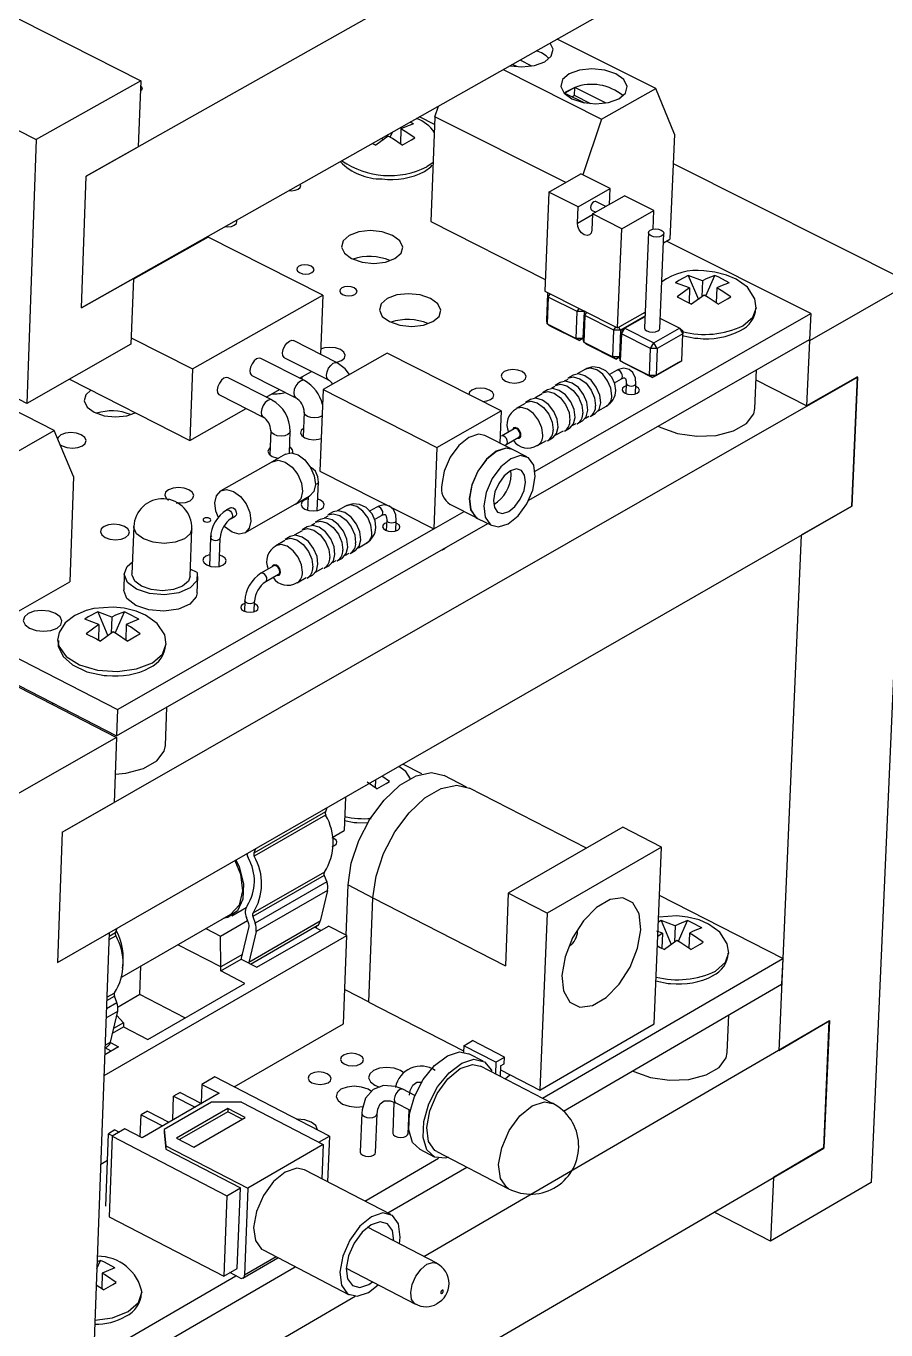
# Model space of a CAD drawing. Extents: x 0 to 154, y 0 to 214.
# Drawn here: x 137.03 to 144.31, y 123.71 to 134.75 of the extents above; entities that cross this region are included whole.
import ezdxf

# ---------------------------------------------------------------- set-up
doc = ezdxf.new("R2010")
doc.units = 0
doc.layers.get('0').update_dxf_attribs({"linetype": 'CONTINUOUS'})

msp = doc.modelspace()

# ---------------------------------------------------------------- linework, layer by layer
at = {"color": 7, "linetype": 'CONTINUOUS'}
for p, q in [((144.312, 137.296), (137.54, 133.481)), ((133.725, 136.448), (138.003, 134.289)), ((144.263, 136.187), (137.5, 132.364)), ((132.84, 135.957), (137.118, 133.791)), ((142.363, 134.223), (141.529, 134.641)), ((141.131, 134.416), (141.132, 134.416)), ((141.186, 134.408), (141.149, 134.427)), ((141.315, 134.413), (141.215, 134.464)), ((141.071, 134.383), (141.905, 133.964)), ((138.003, 134.289), (137.118, 133.791)), ((138.003, 134.289), (137.982, 133.73)), ((141.678, 134.232), (141.594, 134.184)), ((141.594, 134.184), (141.759, 134.101)), ((141.675, 134.163), (141.678, 134.232)), ((141.942, 134.099), (141.678, 134.232)), ((141.905, 133.964), (142.363, 134.223)), ((142.521, 133.836), (142.363, 134.223)), ((140.494, 133.984), (140.524, 134.073)), ((141.675, 134.163), (141.657, 134.152)), ((141.813, 134.093), (141.675, 134.163)), ((140.491, 133.918), (140.363, 133.983)), ((140.494, 133.984), (140.459, 133.095)), ((141.601, 133.426), (140.494, 133.984)), ((141.905, 133.964), (141.746, 133.491)), ((140.114, 133.81), (140.133, 133.852)), ((140.206, 133.88), (140.201, 133.753)), ((140.311, 133.923), (140.284, 133.938)), ((137.118, 133.791), (137.038, 131.556)), ((139.965, 133.758), (139.992, 133.743)), ((140.098, 133.819), (139.992, 133.743)), ((140.044, 133.802), (140.051, 133.785)), ((140.081, 133.823), (140.08, 133.806)), ((142.521, 133.836), (142.483, 132.947)), ((137.038, 131.556), (132.77, 133.731)), ((137.54, 133.481), (137.982, 133.73)), ((140.425, 133.561), (140.479, 133.598)), ((142.51, 133.588), (144.524, 132.576)), ((137.5, 132.364), (137.54, 133.481)), ((141.459, 133.346), (141.73, 133.5)), ((141.977, 133.375), (141.73, 133.5)), ((141.459, 133.346), (141.424, 132.506)), ((141.706, 133.221), (141.459, 133.346)), ((141.706, 133.221), (141.977, 133.375)), ((141.828, 133.16), (142.099, 133.314)), ((141.971, 133.241), (141.977, 133.375)), ((142.346, 133.19), (142.099, 133.314)), ((141.7, 133.083), (141.706, 133.221)), ((141.82, 133.193), (141.855, 133.175)), ((141.94, 133.224), (141.857, 133.266)), ((142.075, 133.035), (142.346, 133.19)), ((142.34, 133.032), (142.346, 133.19)), ((140.459, 133.095), (141.428, 132.606)), ((141.828, 133.16), (141.822, 133.022)), ((142.075, 133.035), (141.828, 133.16)), ((142.04, 132.195), (142.075, 133.035)), ((142.301, 133.002), (142.267, 132.196)), ((142.398, 132.19), (142.431, 132.996)), ((138.573, 132.965), (137.941, 132.608)), ((139.544, 132.473), (138.573, 132.965)), ((142.428, 132.916), (142.483, 132.947)), ((143.675, 132.316), (142.454, 132.93)), ((138.177, 132.747), (138.184, 132.746)), ((138.272, 132.795), (138.27, 132.799)), ((138.141, 132.721), (138.137, 132.724)), ((142.758, 132.595), (142.638, 132.639)), ((142.638, 132.639), (142.724, 132.437)), ((142.787, 132.466), (142.863, 132.639)), ((137.5, 132.364), (137.941, 132.613)), ((137.941, 132.613), (137.92, 132.056)), ((142.65, 132.534), (142.53, 132.577)), ((142.65, 132.534), (142.544, 132.457)), ((142.65, 132.534), (142.645, 132.407)), ((142.758, 132.595), (142.752, 132.458)), ((142.88, 132.534), (142.875, 132.406)), ((144.524, 132.576), (143.665, 132.085)), ((144.524, 132.576), (144.188, 124.958)), ((138.44, 131.847), (139.544, 132.473)), ((139.544, 132.473), (139.525, 131.971)), ((141.424, 132.506), (142.04, 132.195)), ((141.441, 132.26), (141.45, 132.487)), ((141.453, 132.456), (141.444, 132.229)), ((141.456, 132.49), (141.45, 132.487)), ((141.453, 132.456), (141.45, 132.487)), ((141.453, 132.456), (141.469, 132.484)), ((141.698, 132.333), (141.453, 132.456)), ((142.772, 132.472), (142.666, 132.396)), ((141.341, 130.982), (143.675, 132.316)), ((141.689, 132.106), (141.698, 132.333)), ((141.698, 132.333), (141.714, 132.36)), ((141.756, 132.333), (141.698, 132.333)), ((141.756, 132.333), (141.747, 132.106)), ((141.75, 132.104), (141.76, 132.331)), ((141.756, 132.333), (141.751, 132.341)), ((141.762, 132.336), (141.756, 132.333)), ((141.765, 132.334), (141.76, 132.331)), ((141.763, 132.3), (141.76, 132.331)), ((141.763, 132.3), (141.779, 132.327)), ((142.04, 132.195), (142.273, 132.328)), ((142.268, 132.325), (142.272, 132.318)), ((143.675, 132.316), (143.665, 132.096)), ((141.444, 132.229), (141.441, 132.26)), ((141.444, 132.229), (141.689, 132.106)), ((141.47, 132.21), (141.444, 132.229)), ((141.715, 132.087), (141.47, 132.21)), ((141.763, 132.3), (141.754, 132.073)), ((142.008, 132.176), (141.763, 132.3)), ((142.008, 132.176), (142.024, 132.204)), ((142.066, 132.176), (142.051, 132.201)), ((142.271, 132.294), (142.066, 132.176)), ((142.101, 132.193), (142.069, 132.174)), ((142.073, 132.144), (142.101, 132.193)), ((142.271, 132.29), (142.101, 132.193)), ((142.101, 132.193), (142.347, 132.07)), ((142.347, 132.07), (142.564, 132.193)), ((142.564, 132.193), (142.401, 132.275)), ((142.564, 132.193), (142.593, 132.144)), ((142.564, 132.193), (142.589, 132.174)), ((137.922, 132.11), (138.44, 131.847)), ((139.666, 131.899), (139.295, 132.087)), ((141.288, 130.737), (143.665, 132.096)), ((141.747, 132.106), (141.689, 132.106)), ((141.715, 132.087), (141.689, 132.106)), ((141.75, 132.107), (141.715, 132.087)), ((141.715, 132.087), (141.747, 132.106)), ((141.747, 132.106), (141.75, 132.108)), ((141.754, 132.073), (141.75, 132.104)), ((141.999, 131.949), (142.008, 132.176)), ((142.066, 132.176), (142.008, 132.176)), ((142.066, 132.176), (142.056, 131.949)), ((142.06, 131.947), (142.069, 132.174)), ((142.073, 132.144), (142.063, 131.917)), ((142.073, 132.144), (142.069, 132.174)), ((142.318, 132.02), (142.073, 132.144)), ((142.593, 132.144), (142.376, 132.02)), ((142.583, 131.917), (142.593, 132.144)), ((142.589, 132.174), (142.593, 132.144)), ((143.665, 132.085), (143.641, 131.536)), ((143.655, 132.09), (143.665, 132.085)), ((137.92, 132.056), (137.038, 131.556)), ((140.09, 131.981), (139.546, 131.672)), ((141.055, 131.492), (140.09, 131.981)), ((141.754, 132.073), (141.999, 131.949)), ((141.779, 132.054), (141.754, 132.073)), ((142.024, 131.93), (141.779, 132.054)), ((142.309, 131.793), (142.318, 132.02)), ((142.318, 132.02), (142.347, 132.07)), ((142.376, 132.02), (142.318, 132.02)), ((142.376, 132.02), (142.347, 132.07)), ((142.376, 132.02), (142.366, 131.793)), ((137.27, 131.325), (136.055, 131.944)), ((139.389, 131.749), (139.018, 131.937)), ((139.221, 131.942), (139.592, 131.754)), ((142.056, 131.949), (141.999, 131.949)), ((142.024, 131.93), (141.999, 131.949)), ((142.06, 131.951), (142.024, 131.93)), ((142.024, 131.93), (142.056, 131.949)), ((142.056, 131.949), (142.06, 131.951)), ((142.063, 131.917), (142.06, 131.947)), ((142.063, 131.917), (142.309, 131.793)), ((142.089, 131.898), (142.063, 131.917)), ((142.334, 131.774), (142.089, 131.898)), ((142.551, 131.898), (142.334, 131.774)), ((142.366, 131.793), (142.583, 131.917)), ((142.583, 131.917), (142.551, 131.898)), ((137.338, 127.923), (144.071, 131.779)), ((137.398, 131.76), (138.417, 131.241)), ((138.44, 131.847), (138.417, 131.241)), ((139.113, 131.585), (138.742, 131.773)), ((138.944, 131.792), (139.316, 131.603)), ((139.348, 131.77), (139.449, 131.827)), ((141.618, 131.759), (141.589, 131.743)), ((141.663, 131.794), (141.62, 131.77)), ((141.767, 131.845), (141.698, 131.805)), ((142.031, 131.835), (141.971, 131.801)), ((142.013, 131.731), (142.072, 131.764)), ((142.366, 131.793), (142.309, 131.793)), ((142.334, 131.774), (142.309, 131.793)), ((142.334, 131.774), (142.366, 131.793)), ((143.203, 131.511), (143.217, 131.839)), ((143.641, 131.536), (143.213, 131.752)), ((144.071, 131.782), (143.641, 131.536)), ((144.023, 130.686), (144.071, 131.782)), ((144.071, 131.779), (144.023, 130.684)), ((144.071, 131.779), (144.069, 131.78)), ((139.065, 131.609), (139.178, 131.673)), ((139.546, 131.672), (139.519, 130.982)), ((139.546, 131.672), (140.511, 131.182)), ((141.446, 131.671), (141.403, 131.646)), ((141.51, 131.698), (141.481, 131.681)), ((141.555, 131.733), (141.511, 131.708)), ((142.113, 131.726), (142.11, 131.638)), ((142.113, 131.726), (142.113, 131.725)), ((142.191, 131.635), (142.195, 131.722)), ((138.668, 131.628), (139.039, 131.439)), ((141.258, 131.554), (141.182, 131.511)), ((141.303, 131.589), (141.26, 131.564)), ((141.402, 131.636), (141.338, 131.599)), ((141.877, 131.493), (141.946, 131.533)), ((138.417, 131.241), (138.895, 131.512)), ((139.387, 131.48), (139.379, 131.272)), ((140.511, 131.182), (141.055, 131.492)), ((141.055, 131.492), (141.044, 131.219)), ((141.768, 131.431), (141.797, 131.448)), ((141.807, 131.444), (141.85, 131.469)), ((136.804, 131.061), (137.27, 131.325)), ((137.433, 130.937), (137.27, 131.325)), ((139.105, 131.326), (139.097, 131.119)), ((139.261, 131.136), (139.268, 131.319)), ((141.165, 131.341), (141.056, 131.279)), ((141.517, 131.288), (141.581, 131.324)), ((141.59, 131.32), (141.633, 131.345)), ((141.66, 131.37), (141.689, 131.386)), ((141.698, 131.382), (141.742, 131.407)), ((141.149, 131.166), (140.917, 131.283)), ((141.084, 131.198), (141.097, 131.208)), ((141.097, 131.208), (141.205, 131.27)), ((141.361, 131.199), (141.437, 131.242)), ((141.447, 131.238), (141.49, 131.263)), ((139.227, 131.125), (139.11, 131.058)), ((140.511, 131.182), (140.484, 130.492)), ((141.273, 131.103), (141.15, 131.165)), ((139.126, 131.067), (138.681, 130.814)), ((139.519, 130.982), (140.484, 130.492)), ((141.139, 130.951), (141.137, 130.986)), ((133.547, 130.909), (137.797, 128.727)), ((137.433, 130.937), (137.401, 130.043)), ((139.497, 130.648), (139.507, 130.889)), ((139.313, 130.703), (139.43, 130.77)), ((139.42, 130.764), (139.415, 130.652)), ((137.298, 126.82), (144.023, 130.684)), ((138.762, 130.672), (138.729, 130.653)), ((138.885, 130.459), (139.329, 130.712)), ((139.736, 130.686), (139.666, 130.646)), ((140.002, 130.677), (139.94, 130.642)), ((140.621, 130.701), (140.854, 130.583)), ((144.023, 130.686), (143.594, 130.44)), ((134.151, 130.613), (137.798, 128.741)), ((137.798, 128.741), (140.941, 130.538)), ((138.769, 130.582), (138.803, 130.601)), ((139.477, 130.538), (139.448, 130.522)), ((139.522, 130.573), (139.479, 130.549)), ((139.586, 130.601), (139.557, 130.584)), ((139.631, 130.636), (139.588, 130.611)), ((139.983, 130.572), (140.042, 130.606)), ((140.085, 130.568), (140.081, 130.48)), ((140.085, 130.568), (140.085, 130.567)), ((140.163, 130.476), (140.166, 130.564)), ((140.484, 130.492), (140.742, 130.64)), ((140.855, 130.582), (140.977, 130.52)), ((137.806, 128.962), (140.483, 130.492)), ((137.943, 130.512), (137.928, 130.111)), ((138.42, 130.091), (138.435, 130.492)), ((139.269, 130.429), (139.225, 130.404)), ((139.368, 130.476), (139.303, 130.439)), ((139.413, 130.511), (139.369, 130.486)), ((143.594, 130.44), (143.405, 126.073)), ((138.594, 130.419), (138.584, 130.178)), ((138.666, 130.174), (138.675, 130.415)), ((139.224, 130.394), (139.147, 130.35)), ((139.845, 130.333), (139.916, 130.374)), ((139.627, 130.209), (139.657, 130.226)), ((139.666, 130.222), (139.71, 130.246)), ((139.736, 130.271), (139.766, 130.288)), ((139.775, 130.284), (139.819, 130.309)), ((137.863, 130.114), (137.858, 129.976)), ((138.48, 130.122), (138.422, 130.152)), ((139.129, 130.179), (139.02, 130.117)), ((139.061, 130.046), (139.17, 130.108)), ((139.413, 130.077), (139.456, 130.102)), ((139.483, 130.126), (139.548, 130.163)), ((139.557, 130.159), (139.601, 130.184)), ((136.573, 129.572), (137.401, 130.043)), ((138.48, 129.951), (138.485, 130.089)), ((139.327, 130.037), (139.403, 130.081)), ((138.885, 129.883), (138.881, 129.794)), ((138.963, 129.791), (138.967, 129.879)), ((137.758, 129.745), (137.638, 129.789)), ((137.638, 129.789), (137.724, 129.587)), ((137.787, 129.61), (137.864, 129.789)), ((137.648, 129.682), (137.528, 129.727)), ((137.648, 129.682), (137.541, 129.605)), ((137.648, 129.682), (137.644, 129.552)), ((137.758, 129.745), (137.753, 129.607)), ((137.88, 129.682), (137.875, 129.552)), ((136.594, 129.584), (137.806, 128.962)), ((137.77, 129.62), (137.663, 129.542)), ((137.255, 129.02), (137.255, 129.006)), ((137.806, 128.962), (137.798, 128.741)), ((138.211, 128.657), (138.223, 128.984)), ((137.797, 128.727), (136.918, 128.224)), ((137.797, 128.727), (137.777, 128.175)), ((140.384, 128.417), (140.221, 128.5)), ((140.001, 128.291), (139.92, 128.347)), ((139.989, 128.367), (139.987, 128.301)), ((140.109, 128.353), (140.043, 128.398)), ((140.76, 128.306), (140.572, 128.403)), ((139.735, 128.22), (139.724, 127.937)), ((141.777, 127.788), (140.785, 128.296)), ((137.338, 127.923), (137.777, 128.175)), ((139.579, 128.131), (139.566, 128.095)), ((139.566, 128.095), (138.96, 127.746)), ((139.568, 128.069), (138.962, 127.721)), ((139.832, 128.005), (139.925, 128.004)), ((137.338, 127.923), (137.298, 126.82)), ((139.624, 127.88), (139.724, 127.937)), ((142.084, 127.966), (141.6, 127.686)), ((142.413, 127.798), (142.084, 127.966)), ((138.974, 127.783), (138.96, 127.746)), ((142.413, 127.798), (141.443, 127.238)), ((142.35, 126.301), (142.413, 127.798)), ((141.6, 127.686), (141.115, 127.406)), ((139.556, 127.558), (138.951, 127.209)), ((139.558, 127.586), (138.953, 127.237)), ((139.556, 127.558), (139.577, 127.502)), ((139.577, 127.502), (138.972, 127.154)), ((139.742, 127.051), (139.758, 127.477)), ((139.584, 127.431), (138.979, 127.083)), ((139.584, 127.431), (139.522, 127.169)), ((139.934, 126.485), (139.969, 127.368)), ((139.969, 127.368), (141.09, 126.792)), ((141.115, 127.406), (141.09, 126.792)), ((141.443, 127.238), (141.115, 127.406)), ((143.439, 126.853), (142.395, 127.387)), ((137.845, 126.7), (138.765, 127.229)), ((138.773, 127.215), (138.894, 127.285)), ((141.443, 127.238), (141.382, 125.739)), ((138.678, 127.043), (138.907, 127.175)), ((138.857, 126.858), (138.92, 127.126)), ((138.918, 127.147), (138.897, 127.202)), ((139.522, 127.169), (138.917, 126.821)), ((138.933, 126.807), (139.497, 127.132)), ((138.951, 127.209), (138.972, 127.154)), ((138.986, 126.78), (139.591, 127.129)), ((139.527, 127.092), (139.475, 127.119)), ((139.488, 127.127), (139.487, 127.113)), ((139.748, 127.048), (139.591, 127.129)), ((142.408, 127.175), (142.386, 127.163)), ((142.541, 127.216), (142.388, 127.205)), ((142.527, 127.131), (142.408, 127.175)), ((142.408, 127.175), (142.494, 126.972)), ((142.527, 127.131), (142.522, 126.992)), ((142.555, 127), (142.631, 127.175)), ((137.298, 126.82), (137.736, 127.072)), ((137.736, 127.072), (137.574, 122.688)), ((137.692, 125.862), (139.748, 127.048)), ((137.788, 127.073), (137.802, 127.11)), ((138.554, 127.108), (138.678, 127.043)), ((138.681, 126.783), (138.678, 127.043)), ((138.979, 127.083), (138.917, 126.821)), ((139.719, 126.3), (139.748, 127.048)), ((142.42, 127.069), (142.372, 127.086)), ((142.42, 127.069), (142.381, 127.04)), ((142.42, 127.069), (142.415, 126.941)), ((142.541, 127.007), (142.436, 126.929)), ((142.649, 127.069), (142.643, 126.94)), ((138.681, 126.783), (138.316, 126.971)), ((137.995, 126.548), (138.004, 126.792)), ((138.68, 126.749), (138.853, 126.849)), ((138.68, 126.749), (138.681, 126.783)), ((138.864, 126.889), (138.681, 126.783)), ((138.853, 126.849), (138.986, 126.78)), ((138.917, 126.821), (138.916, 126.816)), ((141.403, 125.671), (143.439, 126.853)), ((143.439, 126.853), (143.429, 126.636)), ((138.885, 126.643), (138.68, 126.749)), ((138.062, 126.168), (138.885, 126.643)), ((139.73, 126.591), (139.934, 126.486)), ((141.581, 125.562), (143.429, 126.636)), ((137.801, 126.48), (137.78, 126.535)), ((137.995, 126.548), (137.81, 126.441)), ((138.377, 126.35), (137.995, 126.548)), ((139.934, 126.485), (140.735, 126.072)), ((137.747, 126.146), (137.808, 126.409)), ((137.799, 126.371), (137.857, 126.309)), ((142.969, 126.058), (142.983, 126.377)), ((137.764, 126.222), (137.856, 126.275)), ((137.857, 126.309), (137.773, 126.26)), ((137.857, 126.309), (137.856, 126.275)), ((137.856, 126.275), (138.062, 126.168)), ((138.794, 125.766), (139.719, 126.3)), ((140.399, 124.331), (143.833, 126.329)), ((141.382, 125.739), (142.35, 126.301)), ((143.832, 126.322), (143.405, 126.073)), ((143.833, 126.329), (143.785, 125.247)), ((143.785, 125.249), (143.832, 126.322)), ((137.746, 126.142), (137.815, 126.106)), ((140.737, 126.115), (140.811, 126.158)), ((141.083, 126.018), (140.811, 126.158)), ((137.815, 126.106), (137.698, 126.038)), ((137.7, 126.097), (137.722, 126.109)), ((137.752, 126.069), (137.7, 126.096)), ((140.737, 126.115), (140.734, 126.061)), ((141.009, 125.975), (140.737, 126.115)), ((140.902, 125.984), (140.781, 126.047)), ((141.009, 125.975), (141.083, 126.018)), ((141.081, 125.963), (141.083, 126.018)), ((141.489, 125.627), (140.88, 125.941)), ((140.972, 125.908), (140.971, 125.894)), ((141.009, 125.975), (141.005, 125.876)), ((141.05, 125.945), (141.047, 125.855)), ((141.049, 125.91), (141.382, 125.739)), ((141.05, 125.945), (141.081, 125.963)), ((138.521, 125.788), (138.515, 125.628)), ((138.629, 125.851), (138.521, 125.788)), ((138.521, 125.788), (138.666, 125.713)), ((139.601, 125.349), (138.629, 125.851)), ((141.087, 125.834), (141.128, 125.869)), ((138.666, 125.713), (138.014, 125.336)), ((138.274, 125.486), (138.281, 125.689)), ((138.335, 125.72), (138.281, 125.689)), ((138.281, 125.689), (138.462, 125.595)), ((138.335, 125.72), (138.517, 125.627)), ((140.323, 125.694), (140.222, 125.746)), ((138.602, 125.636), (138.202, 125.405)), ((138.741, 125.584), (138.306, 125.332)), ((138.855, 125.636), (138.602, 125.636)), ((138.741, 125.584), (138.74, 125.556)), ((138.886, 125.508), (138.741, 125.584)), ((138.855, 125.636), (139.547, 125.278)), ((140.146, 125.636), (140.136, 125.376)), ((140.163, 125.63), (140.283, 125.568)), ((140.266, 125.37), (140.274, 125.573)), ((137.998, 125.345), (138.005, 125.53)), ((138.06, 125.561), (138.005, 125.53)), ((138.005, 125.53), (138.186, 125.436)), ((138.06, 125.561), (138.241, 125.467)), ((138.74, 125.556), (138.33, 125.32)), ((138.452, 125.257), (138.886, 125.508)), ((138.861, 125.494), (138.74, 125.556)), ((139.874, 125.544), (139.861, 125.217)), ((139.991, 125.211), (140.004, 125.538)), ((140.004, 125.536), (140.004, 125.538)), ((137.706, 124.757), (137.729, 125.37)), ((137.783, 125.402), (137.729, 125.37)), ((137.729, 125.37), (137.765, 125.352)), ((137.76, 125.349), (137.735, 124.667)), ((137.869, 125.412), (137.76, 125.349)), ((137.76, 125.349), (138.731, 124.845)), ((137.783, 125.402), (137.819, 125.383)), ((138.014, 125.336), (137.869, 125.412)), ((138.202, 125.405), (138.201, 125.378)), ((138.201, 125.378), (138.215, 125.24)), ((138.202, 125.405), (138.216, 125.267)), ((139.511, 125.297), (139.601, 125.349)), ((139.601, 125.349), (139.585, 124.963)), ((137.098, 121.344), (143.785, 125.247)), ((138.216, 125.267), (138.215, 125.24)), ((138.215, 125.24), (138.847, 124.912)), ((138.216, 125.267), (138.908, 124.908)), ((138.306, 125.332), (138.452, 125.257)), ((139.547, 125.278), (138.908, 124.908)), ((139.547, 125.278), (139.536, 124.988)), ((140.365, 125.238), (140.486, 125.175)), ((143.785, 125.249), (143.359, 125)), ((137.664, 125.113), (137.721, 125.145)), ((139.901, 124.799), (140.525, 125.162)), ((140.509, 125.218), (141.117, 124.904)), ((140.119, 124.686), (139.389, 125.064)), ((140.095, 124.699), (140.763, 125.087)), ((138.731, 124.845), (138.847, 124.912)), ((138.82, 124.229), (138.847, 124.912)), ((138.908, 124.908), (138.88, 124.171)), ((143.359, 125), (143.335, 124.459)), ((144.188, 124.958), (143.335, 124.459)), ((138.731, 124.845), (138.705, 124.163)), ((143.335, 124.459), (142.858, 124.705)), ((137.735, 124.667), (138.705, 124.163)), ((140.509, 124.273), (139.922, 124.577)), ((139.038, 124.385), (139.768, 124.006)), ((137.595, 123.247), (139.31, 124.243)), ((137.631, 124.227), (137.662, 124.296)), ((137.662, 124.296), (137.633, 124.285)), ((138.868, 124.147), (139.164, 124.319)), ((137.603, 123.465), (138.809, 124.166)), ((137.677, 124.188), (137.672, 124.056)), ((138.705, 124.163), (138.82, 124.229)), ((138.842, 124.149), (138.757, 124.193)), ((139.743, 124.23), (140.33, 123.926)), ((137.686, 124.047), (137.626, 124.088)), ((139.931, 124.025), (140.014, 124.09)), ((139.934, 124.093), (139.965, 124.115)), ((137.138, 122.434), (139.817, 123.993))]:
    msp.add_line(p, q, dxfattribs=at)
at = {"color": 8, "linetype": 'CONTINUOUS'}
for p, q in [((141.7, 133.083), (141.828, 133.156)), ((139.758, 127.477), (139.969, 127.369)), ((137.734, 127.015), (137.791, 127.047)), ((137.735, 127.043), (137.788, 127.073)), ((137.716, 126.526), (137.782, 126.564)), ((137.713, 126.429), (137.801, 126.48)), ((137.715, 126.498), (137.78, 126.535)), ((137.71, 126.352), (137.808, 126.409)), ((137.701, 126.12), (137.747, 126.146)), ((139.149, 124.327), (138.88, 124.171))]:
    msp.add_line(p, q, dxfattribs=at)
at = {"color": 7, "linetype": 'CONTINUOUS'}
for points in [[(141.132, 134.416), (141.23, 134.406), (141.336, 134.418), (141.424, 134.45), (141.479, 134.498), (141.494, 134.555), (141.47, 134.608)], [(141.63, 134.346), (141.575, 134.298), (141.56, 134.241), (141.588, 134.184), (141.654, 134.135), (141.749, 134.103), (141.857, 134.092), (141.963, 134.103), (142.051, 134.135), (142.106, 134.184), (142.121, 134.241), (142.093, 134.298), (142.026, 134.346), (141.932, 134.378), (141.823, 134.39), (141.718, 134.378), (141.63, 134.346)], [(138.001, 134.248), (138.006, 134.243), (138.014, 134.226), (138.009, 134.209), (137.999, 134.199)], [(141.678, 134.232), (141.6, 134.192), (141.587, 134.181)], [(140.311, 133.923), (140.238, 133.896), (140.206, 133.88)], [(140.324, 133.804), (140.242, 133.86), (140.206, 133.88)], [(140.216, 133.743), (140.134, 133.799), (140.098, 133.819)], [(140.216, 133.743), (140.295, 133.788), (140.324, 133.804)], [(140.405, 133.521), (140.46, 133.559), (140.47, 133.573)], [(139.26, 133.359), (139.28, 133.357), (139.311, 133.361), (139.336, 133.37), (139.352, 133.384), (139.357, 133.4), (139.353, 133.411)], [(141.857, 133.266), (141.85, 133.267), (141.84, 133.264), (141.829, 133.255), (141.82, 133.243), (141.814, 133.228), (141.811, 133.214), (141.813, 133.202), (141.818, 133.194), (141.82, 133.193)], [(138.719, 133.053), (138.739, 133.051), (138.77, 133.055), (138.795, 133.064), (138.812, 133.078), (138.816, 133.095), (138.812, 133.106)], [(141.822, 133.022), (141.816, 132.998), (141.802, 132.982), (141.782, 132.977), (141.758, 132.984), (141.735, 133.001), (141.716, 133.026), (141.704, 133.055), (141.7, 133.083)], [(139.767, 132.978), (139.716, 132.933), (139.702, 132.88), (139.727, 132.827), (139.788, 132.782), (139.876, 132.752), (139.976, 132.741), (140.074, 132.752), (140.155, 132.782), (140.207, 132.827), (140.221, 132.88), (140.195, 132.933), (140.134, 132.978), (140.047, 133.008), (139.946, 133.019), (139.848, 133.008), (139.767, 132.978)], [(142.415, 132.974), (142.395, 132.967), (142.37, 132.964), (142.345, 132.967), (142.323, 132.974), (142.308, 132.986), (142.301, 132.999), (142.304, 133.012), (142.317, 133.024), (142.338, 133.031), (142.362, 133.034), (142.387, 133.031), (142.409, 133.024), (142.425, 133.012), (142.431, 132.999), (142.428, 132.986), (142.415, 132.974)], [(139.342, 132.718), (139.328, 132.705), (139.324, 132.69), (139.331, 132.675), (139.348, 132.663), (139.373, 132.654), (139.401, 132.651), (139.428, 132.654), (139.451, 132.663), (139.466, 132.675), (139.47, 132.69), (139.463, 132.705), (139.445, 132.718), (139.421, 132.726), (139.393, 132.729), (139.365, 132.726), (139.342, 132.718)], [(142.638, 132.639), (142.56, 132.597), (142.53, 132.577)], [(142.863, 132.639), (142.789, 132.611), (142.758, 132.595)], [(143.214, 132.363), (143.203, 132.442), (143.139, 132.539), (143.043, 132.608), (142.962, 132.643), (142.864, 132.668), (142.771, 132.678)], [(142.985, 132.577), (142.898, 132.624), (142.863, 132.639)], [(139.706, 132.534), (139.691, 132.521), (139.687, 132.506), (139.695, 132.491), (139.712, 132.479), (139.736, 132.47), (139.765, 132.467), (139.792, 132.47), (139.815, 132.479), (139.83, 132.491), (139.834, 132.506), (139.826, 132.521), (139.809, 132.534), (139.785, 132.542), (139.756, 132.545), (139.729, 132.542), (139.706, 132.534)], [(142.985, 132.577), (142.911, 132.549), (142.88, 132.534)], [(142.999, 132.457), (142.916, 132.513), (142.88, 132.534)], [(140.088, 132.445), (140.037, 132.399), (140.023, 132.346), (140.048, 132.293), (140.11, 132.248), (140.197, 132.218), (140.298, 132.207), (140.396, 132.218), (140.477, 132.248), (140.529, 132.293), (140.543, 132.346), (140.517, 132.399), (140.456, 132.445), (140.368, 132.475), (140.268, 132.485), (140.17, 132.475), (140.088, 132.445)], [(142.544, 132.457), (142.631, 132.414), (142.666, 132.396)], [(142.891, 132.396), (142.808, 132.452), (142.772, 132.472)], [(142.891, 132.396), (142.97, 132.441), (142.999, 132.457)], [(143.101, 132.212), (143.186, 132.286), (143.215, 132.368)], [(142.267, 132.196), (142.267, 132.193), (142.274, 132.18), (142.289, 132.169), (142.311, 132.161), (142.337, 132.159), (142.361, 132.161), (142.381, 132.169)], [(139.221, 131.942), (139.218, 131.944), (139.207, 131.96), (139.204, 131.984), (139.209, 132.013), (139.222, 132.042), (139.24, 132.067), (139.261, 132.084), (139.281, 132.09), (139.295, 132.087)], [(142.381, 132.169), (142.394, 132.18), (142.398, 132.19)], [(142.587, 132.131), (142.693, 132.108), (142.72, 132.108)], [(139.658, 131.903), (139.664, 131.905), (139.702, 131.919), (139.727, 131.94), (139.733, 131.965), (139.721, 131.99), (139.693, 132.011), (139.652, 132.025), (139.604, 132.03), (139.558, 132.025), (139.526, 132.014)], [(139.018, 131.937), (139.005, 131.94), (138.984, 131.933), (138.963, 131.916), (138.945, 131.891), (138.932, 131.862), (138.927, 131.834), (138.93, 131.81), (138.941, 131.794), (138.944, 131.792)], [(139.77, 131.799), (139.734, 131.849), (139.666, 131.899)], [(142.024, 131.664), (142.017, 131.721), (141.991, 131.779), (141.941, 131.832), (141.887, 131.858), (141.831, 131.864), (141.778, 131.85), (141.768, 131.843)], [(138.707, 131.77), (138.686, 131.752), (138.668, 131.727), (138.655, 131.698), (138.65, 131.67), (138.653, 131.646), (138.664, 131.63), (138.668, 131.628)], [(138.742, 131.773), (138.728, 131.776), (138.707, 131.77)], [(139.37, 131.759), (139.369, 131.772), (139.368, 131.781)], [(141.081, 131.825), (141.061, 131.807), (141.055, 131.785), (141.065, 131.763), (141.09, 131.745), (141.126, 131.733), (141.167, 131.728), (141.207, 131.733), (141.24, 131.745), (141.261, 131.763), (141.266, 131.785), (141.256, 131.807), (141.231, 131.825), (141.195, 131.837), (141.154, 131.842), (141.114, 131.837), (141.081, 131.825)], [(141.62, 131.77), (141.665, 131.78), (141.72, 131.765), (141.773, 131.726), (141.817, 131.668), (141.845, 131.602), (141.854, 131.536)], [(141.85, 131.469), (141.851, 131.469), (141.884, 131.505), (141.897, 131.56), (141.889, 131.626), (141.86, 131.693), (141.816, 131.751), (141.763, 131.79), (141.709, 131.805), (141.663, 131.794)], [(142.195, 131.722), (142.191, 131.768), (142.17, 131.816), (142.137, 131.844), (142.092, 131.854), (142.048, 131.844), (142.031, 131.835)], [(142.072, 131.764), (142.09, 131.772), (142.099, 131.772), (142.106, 131.766), (142.112, 131.748), (142.113, 131.726)], [(137.58, 131.667), (137.537, 131.628), (137.523, 131.576), (137.548, 131.524), (137.607, 131.481), (137.692, 131.451), (137.789, 131.441), (137.885, 131.451), (137.955, 131.476)], [(140.806, 131.668), (140.785, 131.65), (140.78, 131.631)], [(140.898, 131.572), (140.932, 131.576), (140.965, 131.588), (140.986, 131.606), (140.991, 131.628), (140.981, 131.65), (140.956, 131.668), (140.92, 131.681), (140.879, 131.685), (140.839, 131.681), (140.806, 131.668), (140.806, 131.668)], [(141.403, 131.646), (141.449, 131.657), (141.503, 131.642), (141.556, 131.602), (141.6, 131.545), (141.629, 131.478), (141.637, 131.412)], [(141.633, 131.345), (141.635, 131.346), (141.667, 131.382), (141.68, 131.437), (141.672, 131.503), (141.644, 131.57), (141.6, 131.627), (141.546, 131.666), (141.492, 131.681), (141.446, 131.671)], [(141.511, 131.708), (141.557, 131.718), (141.611, 131.703), (141.665, 131.664), (141.709, 131.607), (141.737, 131.54), (141.745, 131.474)], [(141.742, 131.407), (141.743, 131.407), (141.775, 131.443), (141.789, 131.499), (141.78, 131.565), (141.752, 131.631), (141.708, 131.689), (141.655, 131.728), (141.6, 131.743), (141.555, 131.733)], [(142.112, 131.703), (142.097, 131.697), (142.082, 131.684), (142.078, 131.669), (142.086, 131.654), (142.103, 131.641), (142.128, 131.633), (142.156, 131.63), (142.184, 131.633), (142.207, 131.641), (142.221, 131.654), (142.225, 131.669), (142.218, 131.684), (142.2, 131.697), (142.194, 131.7)], [(141.26, 131.564), (141.305, 131.575), (141.36, 131.56), (141.413, 131.52), (141.457, 131.463), (141.485, 131.396), (141.494, 131.33)], [(141.49, 131.263), (141.491, 131.264), (141.524, 131.3), (141.537, 131.355), (141.529, 131.421), (141.5, 131.488), (141.456, 131.545), (141.403, 131.584), (141.349, 131.6), (141.303, 131.589)], [(142.384, 131.363), (142.405, 131.352), (142.547, 131.3), (142.711, 131.277), (142.876, 131.285), (143.022, 131.323), (143.132, 131.386), (143.193, 131.467), (143.203, 131.511)], [(139.383, 131.345), (139.362, 131.326), (139.356, 131.304), (139.367, 131.283), (139.392, 131.264), (139.427, 131.252), (139.468, 131.248), (139.508, 131.252), (139.53, 131.259)], [(141.205, 131.27), (141.206, 131.27), (141.213, 131.278), (141.216, 131.29), (141.214, 131.304), (141.208, 131.319), (141.198, 131.331), (141.186, 131.34), (141.175, 131.343), (141.165, 131.341)], [(137.326, 131.289), (137.302, 131.268), (137.297, 131.259)], [(137.32, 131.206), (137.336, 131.196), (137.377, 131.182), (137.424, 131.177), (137.47, 131.182), (137.508, 131.196), (137.533, 131.217), (137.54, 131.242), (137.528, 131.268), (137.499, 131.289), (137.458, 131.303), (137.411, 131.308), (137.365, 131.303), (137.326, 131.289), (137.326, 131.289)], [(140.917, 131.283), (140.863, 131.294), (140.78, 131.268), (140.696, 131.199), (140.623, 131.099), (140.572, 130.983), (140.552, 130.868)], [(139.099, 131.183), (139.086, 131.169), (139.08, 131.147), (139.09, 131.125), (139.115, 131.107), (139.151, 131.095), (139.168, 131.092)], [(139.227, 131.125), (139.276, 131.136), (139.335, 131.12), (139.393, 131.077), (139.441, 131.014), (139.472, 130.942), (139.481, 130.87), (139.467, 130.81), (139.431, 130.771), (139.43, 130.77)], [(141.149, 131.166), (141.095, 131.177), (141.013, 131.15), (140.929, 131.082), (140.856, 130.981), (140.805, 130.865), (140.784, 130.75), (140.796, 130.654), (140.84, 130.591), (140.854, 130.583)], [(141.15, 131.165), (141.096, 131.176), (141.014, 131.149), (140.93, 131.081), (140.857, 130.981), (140.806, 130.864), (140.785, 130.749), (140.798, 130.653), (140.841, 130.59), (140.855, 130.582)], [(141.342, 130.936), (141.33, 131.032), (141.287, 131.094), (141.219, 131.114), (141.136, 131.087), (141.052, 131.019), (140.979, 130.919), (140.928, 130.802), (140.908, 130.687), (140.92, 130.591), (140.963, 130.528), (141.032, 130.509), (141.114, 130.535), (141.198, 130.604), (141.271, 130.704), (141.322, 130.82), (141.342, 130.936)], [(139.507, 130.889), (139.503, 130.935), (139.482, 130.983), (139.448, 131.011), (139.441, 131.013)], [(141.261, 130.889), (141.253, 130.949), (141.226, 130.988), (141.184, 131), (141.132, 130.984), (141.08, 130.941), (141.034, 130.878), (141.002, 130.806), (140.989, 130.734), (140.997, 130.674), (141.024, 130.634), (141.067, 130.622), (141.118, 130.639), (141.171, 130.682), (141.216, 130.744), (141.248, 130.817), (141.261, 130.889)], [(138.238, 130.824), (138.213, 130.803), (138.207, 130.778), (138.218, 130.753), (138.238, 130.736)], [(138.303, 130.714), (138.336, 130.712), (138.382, 130.717), (138.42, 130.731), (138.445, 130.753), (138.451, 130.778), (138.439, 130.803), (138.411, 130.824), (138.37, 130.839), (138.322, 130.844), (138.276, 130.839), (138.238, 130.824), (138.238, 130.824)], [(138.63, 130.714), (138.644, 130.774), (138.68, 130.814), (138.73, 130.826), (138.789, 130.809), (138.847, 130.766), (138.895, 130.704), (138.926, 130.631), (138.935, 130.559), (138.921, 130.499), (138.886, 130.46), (138.835, 130.448), (138.776, 130.464), (138.718, 130.507), (138.709, 130.516)], [(138.66, 130.588), (138.639, 130.642), (138.63, 130.714)], [(138.762, 130.672), (138.772, 130.674), (138.784, 130.671), (138.796, 130.663), (138.805, 130.65), (138.811, 130.635), (138.813, 130.621), (138.81, 130.609), (138.803, 130.601), (138.803, 130.601)], [(139.385, 130.735), (139.366, 130.718), (139.36, 130.698), (139.37, 130.678), (139.393, 130.66), (139.426, 130.649), (139.464, 130.645), (139.501, 130.649), (139.531, 130.66), (139.551, 130.678), (139.556, 130.698), (139.547, 130.718), (139.524, 130.735), (139.501, 130.744)], [(139.419, 130.747), (139.416, 130.746), (139.385, 130.735)], [(139.819, 130.309), (139.82, 130.309), (139.852, 130.345), (139.866, 130.401), (139.857, 130.467), (139.829, 130.534), (139.784, 130.591), (139.731, 130.631), (139.677, 130.646), (139.631, 130.636)], [(139.994, 130.506), (139.987, 130.562), (139.961, 130.62), (139.91, 130.674), (139.856, 130.7), (139.8, 130.706), (139.747, 130.692), (139.737, 130.685)], [(140.166, 130.564), (140.163, 130.611), (140.142, 130.658), (140.108, 130.686), (140.063, 130.696), (140.019, 130.686), (140.002, 130.677)], [(138.538, 130.581), (138.532, 130.575), (138.53, 130.569), (138.533, 130.562), (138.541, 130.556), (138.552, 130.552), (138.565, 130.551), (138.577, 130.552), (138.587, 130.556), (138.594, 130.562), (138.595, 130.569), (138.592, 130.575), (138.585, 130.581), (138.574, 130.585), (138.561, 130.586), (138.549, 130.585), (138.538, 130.581)], [(139.479, 130.549), (139.524, 130.559), (139.578, 130.544), (139.632, 130.504), (139.676, 130.447), (139.705, 130.38), (139.713, 130.313)], [(139.71, 130.246), (139.711, 130.247), (139.743, 130.283), (139.756, 130.338), (139.748, 130.405), (139.72, 130.472), (139.675, 130.529), (139.622, 130.569), (139.568, 130.584), (139.522, 130.573)], [(139.588, 130.611), (139.633, 130.621), (139.688, 130.606), (139.741, 130.567), (139.785, 130.509), (139.814, 130.442), (139.822, 130.376)], [(140.042, 130.606), (140.061, 130.614), (140.071, 130.614), (140.077, 130.608), (140.083, 130.59), (140.085, 130.568)], [(140.084, 130.545), (140.068, 130.539), (140.054, 130.526), (140.05, 130.511), (140.057, 130.496), (140.074, 130.483), (140.099, 130.474), (140.128, 130.471), (140.155, 130.474), (140.178, 130.483), (140.193, 130.496), (140.197, 130.511), (140.19, 130.526), (140.172, 130.539), (140.166, 130.542)], [(137.692, 130.514), (137.667, 130.492), (137.661, 130.467), (137.672, 130.442), (137.701, 130.421), (137.742, 130.406), (137.79, 130.401), (137.836, 130.406), (137.874, 130.421), (137.899, 130.442), (137.906, 130.467), (137.894, 130.492), (137.865, 130.514), (137.824, 130.528), (137.776, 130.533), (137.73, 130.528), (137.692, 130.514)], [(138.604, 130.433), (138.596, 130.426), (138.594, 130.419)], [(139.456, 130.102), (139.458, 130.102), (139.49, 130.138), (139.503, 130.194), (139.495, 130.26), (139.466, 130.327), (139.422, 130.385), (139.369, 130.424), (139.314, 130.439), (139.269, 130.429)], [(139.369, 130.486), (139.415, 130.497), (139.469, 130.482), (139.523, 130.442), (139.567, 130.384), (139.595, 130.317), (139.604, 130.251)], [(139.601, 130.184), (139.602, 130.185), (139.634, 130.221), (139.647, 130.276), (139.639, 130.342), (139.611, 130.409), (139.566, 130.467), (139.513, 130.506), (139.459, 130.522), (139.413, 130.511)], [(139.225, 130.404), (139.271, 130.414), (139.325, 130.399), (139.378, 130.36), (139.423, 130.302), (139.451, 130.235), (139.459, 130.169)], [(138.48, 130.122), (138.477, 130.054), (138.422, 129.993), (138.326, 129.951), (138.204, 129.934), (138.077, 129.945), (137.966, 129.983), (137.891, 130.04), (137.863, 130.108), (137.887, 130.175), (137.932, 130.214)], [(138.554, 130.261), (138.534, 130.244), (138.529, 130.224), (138.539, 130.204), (138.562, 130.187), (138.595, 130.175), (138.633, 130.171), (138.67, 130.175), (138.7, 130.187), (138.72, 130.204), (138.725, 130.224), (138.716, 130.244), (138.693, 130.261), (138.67, 130.27)], [(138.588, 130.274), (138.585, 130.273), (138.554, 130.261)], [(138.42, 130.091), (138.406, 130.051), (138.357, 130.008), (138.28, 129.979), (138.187, 129.969), (138.092, 129.979), (138.01, 130.008), (137.952, 130.051), (137.929, 130.101), (137.928, 130.111)], [(139.17, 130.108), (139.17, 130.108), (139.177, 130.116), (139.18, 130.128), (139.178, 130.143), (139.172, 130.157), (139.162, 130.17), (139.151, 130.178), (139.139, 130.182), (139.129, 130.179)], [(138.48, 129.951), (138.472, 129.916), (138.417, 129.855), (138.321, 129.813), (138.199, 129.796), (138.072, 129.807), (137.961, 129.845), (137.885, 129.902), (137.858, 129.97), (137.858, 129.976)], [(137.05, 129.776), (137.017, 129.747), (137.008, 129.713), (137.024, 129.68), (137.062, 129.651), (137.117, 129.632), (137.18, 129.625), (137.242, 129.632), (137.294, 129.651), (137.326, 129.68), (137.335, 129.713), (137.32, 129.747), (137.281, 129.776), (137.226, 129.795), (137.163, 129.802), (137.101, 129.795), (137.05, 129.776)], [(137.77, 129.83), (137.606, 129.818), (137.541, 129.801), (137.444, 129.759), (137.364, 129.697), (137.312, 129.615), (137.299, 129.55)], [(137.638, 129.789), (137.558, 129.747), (137.528, 129.727)], [(137.864, 129.789), (137.79, 129.761), (137.758, 129.745)], [(138.218, 129.513), (138.206, 129.594), (138.141, 129.692), (138.044, 129.761), (137.963, 129.795), (137.863, 129.82), (137.77, 129.83)], [(137.987, 129.727), (137.9, 129.774), (137.864, 129.789)], [(138.884, 129.86), (138.869, 129.854), (138.854, 129.841), (138.85, 129.826), (138.857, 129.811), (138.874, 129.798), (138.899, 129.789), (138.928, 129.786), (138.956, 129.789), (138.979, 129.798), (138.993, 129.811), (138.997, 129.826), (138.99, 129.841), (138.973, 129.854), (138.966, 129.857)], [(137.987, 129.727), (137.912, 129.698), (137.88, 129.682)], [(137.999, 129.605), (137.916, 129.662), (137.88, 129.682)], [(137.299, 129.553), (137.308, 129.498), (137.37, 129.412), (137.484, 129.342), (137.636, 129.297), (137.805, 129.285), (137.967, 129.306), (138.101, 129.357)], [(137.305, 129.548), (137.304, 129.5), (137.346, 129.413), (137.426, 129.34), (137.546, 129.283), (137.693, 129.252), (137.716, 129.251)], [(137.541, 129.605), (137.628, 129.561), (137.663, 129.542)], [(137.889, 129.542), (137.806, 129.599), (137.77, 129.62)], [(137.889, 129.542), (137.969, 129.589), (137.999, 129.605)], [(138.101, 129.357), (138.188, 129.432), (138.218, 129.518)], [(137.786, 128.416), (137.877, 128.424), (138.026, 128.463), (138.138, 128.527), (138.2, 128.609), (138.211, 128.657)], [(140.287, 128.377), (140.248, 128.438), (140.188, 128.481)], [(139.758, 127.477), (139.785, 127.66), (139.848, 127.852), (139.943, 128.035), (140.063, 128.196), (140.197, 128.321), (140.335, 128.401), (140.465, 128.428), (140.572, 128.403)], [(140.001, 128.291), (140.08, 128.337), (140.109, 128.353)], [(139.969, 127.368), (139.996, 127.552), (140.059, 127.744), (140.155, 127.928), (140.275, 128.089), (140.409, 128.214), (140.547, 128.294), (140.678, 128.321), (140.785, 128.296)], [(139.727, 128.023), (139.81, 128.006), (139.832, 128.005)], [(139.622, 127.801), (139.644, 127.81), (139.66, 127.824), (139.664, 127.841), (139.656, 127.857), (139.637, 127.871), (139.624, 127.877)], [(138.809, 127.689), (138.836, 127.63), (138.873, 127.487), (138.868, 127.357), (138.822, 127.257), (138.74, 127.201), (138.701, 127.193)], [(138.8, 127.683), (138.846, 127.568), (138.864, 127.426), (138.836, 127.307), (138.766, 127.23), (138.765, 127.229)], [(142.236, 127.098), (142.222, 127.231), (142.17, 127.324), (142.085, 127.367), (141.978, 127.354), (141.862, 127.287), (141.751, 127.174), (141.658, 127.028), (141.595, 126.868), (141.569, 126.711), (141.583, 126.579), (141.636, 126.485), (141.721, 126.442), (141.828, 126.455), (141.943, 126.523), (142.054, 126.636), (142.147, 126.781), (142.21, 126.942), (142.236, 127.098)], [(142.631, 127.175), (142.559, 127.146), (142.527, 127.131)], [(142.981, 126.899), (142.969, 126.979), (142.906, 127.077), (142.81, 127.146), (142.731, 127.18), (142.633, 127.205), (142.541, 127.216)], [(142.753, 127.113), (142.666, 127.16), (142.631, 127.175)], [(142.753, 127.113), (142.68, 127.084), (142.649, 127.069)], [(142.659, 126.929), (142.577, 126.986), (142.541, 127.007)], [(142.766, 126.992), (142.684, 127.048), (142.649, 127.069)], [(142.377, 126.96), (142.401, 126.948), (142.436, 126.929)], [(142.659, 126.929), (142.738, 126.976), (142.766, 126.992)], [(142.868, 126.747), (142.953, 126.822), (142.981, 126.905)], [(142.365, 126.665), (142.469, 126.643), (142.489, 126.642)], [(139.864, 125.961), (139.883, 125.978), (139.888, 125.998), (139.879, 126.019), (139.856, 126.036), (139.823, 126.047), (139.786, 126.051), (139.749, 126.047), (139.719, 126.036), (139.699, 126.019), (139.694, 125.998), (139.703, 125.978), (139.726, 125.961), (139.759, 125.949), (139.797, 125.945), (139.833, 125.949), (139.864, 125.961)], [(140.365, 125.238), (140.304, 125.296), (140.272, 125.402), (140.277, 125.537), (140.32, 125.686), (140.394, 125.829), (140.491, 125.949), (140.599, 126.03), (140.702, 126.062), (140.781, 126.047)], [(142.166, 125.902), (142.177, 125.897), (142.318, 125.845), (142.48, 125.822), (142.644, 125.829), (142.79, 125.868), (142.9, 125.931), (142.96, 126.013), (142.969, 126.058)], [(140.231, 125.885), (140.202, 125.905), (140.147, 125.924), (140.084, 125.931), (140.023, 125.924), (139.973, 125.905), (139.941, 125.876), (139.932, 125.842), (139.948, 125.808), (139.986, 125.78), (140.025, 125.764)], [(140.608, 125.167), (140.584, 125.162), (140.492, 125.172), (140.426, 125.234), (140.394, 125.339), (140.399, 125.474), (140.442, 125.623), (140.516, 125.766), (140.613, 125.886), (140.72, 125.967), (140.824, 126), (140.912, 125.979), (140.972, 125.908), (140.972, 125.908)], [(140.509, 125.218), (140.494, 125.227), (140.439, 125.304), (140.424, 125.423), (140.45, 125.565), (140.513, 125.71), (140.604, 125.835), (140.708, 125.921), (140.811, 125.955), (140.88, 125.941)], [(139.589, 125.802), (139.609, 125.819), (139.614, 125.84), (139.604, 125.86), (139.582, 125.877), (139.549, 125.889), (139.511, 125.893), (139.475, 125.889), (139.444, 125.877), (139.425, 125.86), (139.42, 125.84), (139.429, 125.819), (139.452, 125.802), (139.485, 125.791), (139.522, 125.787), (139.559, 125.791), (139.589, 125.802)], [(140.279, 125.697), (140.284, 125.737), (140.305, 125.782), (140.339, 125.806), (140.385, 125.807)], [(139.956, 125.726), (139.927, 125.746), (139.873, 125.765), (139.81, 125.772), (139.749, 125.765), (139.698, 125.746), (139.666, 125.717), (139.657, 125.683), (139.673, 125.65), (139.711, 125.621), (139.766, 125.602), (139.829, 125.595), (139.886, 125.601)], [(140.222, 125.746), (140.16, 125.77), (140.057, 125.778), (139.971, 125.744), (139.907, 125.672), (139.876, 125.573), (139.874, 125.544)], [(140.004, 125.538), (140.009, 125.578), (140.03, 125.623), (140.064, 125.647), (140.115, 125.648), (140.163, 125.63)], [(139.5, 125.401), (139.499, 125.404), (139.484, 125.438), (139.445, 125.467), (139.391, 125.486), (139.328, 125.493), (139.323, 125.493)], [(140.136, 125.376), (140.136, 125.373), (140.142, 125.36), (140.157, 125.348), (140.179, 125.34), (140.204, 125.338), (140.229, 125.34), (140.249, 125.348)], [(140.249, 125.348), (140.262, 125.36), (140.266, 125.37)], [(139.861, 125.217), (139.861, 125.214), (139.867, 125.2), (139.883, 125.189), (139.905, 125.181), (139.93, 125.178), (139.954, 125.181), (139.974, 125.189)], [(139.974, 125.189), (139.987, 125.2), (139.991, 125.211)], [(139.226, 125.045), (139.128, 124.964), (139.042, 124.847), (138.983, 124.71), (138.958, 124.576), (138.973, 124.465), (139.025, 124.393), (139.038, 124.385)], [(139.389, 125.064), (139.323, 125.078), (139.226, 125.045)], [(140.193, 124.437), (140.199, 124.494), (140.185, 124.606), (140.133, 124.678), (140.053, 124.699), (139.957, 124.667), (139.858, 124.586), (139.772, 124.468), (139.713, 124.332), (139.689, 124.198), (139.703, 124.086), (139.754, 124.014), (139.835, 123.993), (139.931, 124.025)], [(140.145, 124.462), (140.145, 124.463), (140.133, 124.551), (140.093, 124.607), (140.03, 124.624), (139.954, 124.599), (139.876, 124.535), (139.809, 124.442), (139.762, 124.335), (139.743, 124.229), (139.754, 124.141), (139.795, 124.085), (139.858, 124.068), (139.934, 124.093), (139.934, 124.093)], [(137.783, 124.233), (137.696, 124.281), (137.662, 124.296)], [(137.783, 124.233), (137.709, 124.204), (137.677, 124.188)], [(137.795, 124.11), (137.712, 124.167), (137.677, 124.188)], [(137.686, 124.047), (137.766, 124.094), (137.795, 124.11)], [(137.896, 123.863), (137.983, 123.939), (138.013, 124.026)], [(140.553, 124.016), (140.557, 124.02), (140.561, 124.025), (140.563, 124.031), (140.564, 124.036), (140.564, 124.041), (140.562, 124.044), (140.558, 124.045), (140.554, 124.044), (140.55, 124.04), (140.546, 124.035), (140.544, 124.029), (140.543, 124.024), (140.543, 124.019), (140.546, 124.016), (140.549, 124.015), (140.553, 124.016)], [(137.615, 123.79), (137.763, 123.811), (137.896, 123.863)]]:
    msp.add_lwpolyline(points, dxfattribs=at)
at = {"color": 8, "linetype": 'CONTINUOUS'}
for points in [[(139.592, 131.754), (139.589, 131.756), (139.578, 131.772), (139.575, 131.796), (139.58, 131.824), (139.593, 131.853), (139.611, 131.878), (139.632, 131.895), (139.653, 131.902), (139.666, 131.899)], [(139.389, 131.749), (139.376, 131.751), (139.355, 131.745), (139.334, 131.728), (139.316, 131.703), (139.303, 131.674), (139.298, 131.645), (139.301, 131.621), (139.312, 131.605), (139.316, 131.603)], [(141.991, 131.621), (141.983, 131.684), (141.956, 131.748), (141.914, 131.803), (141.863, 131.84), (141.811, 131.855), (141.767, 131.845)], [(142.082, 131.784), (142.08, 131.799), (142.074, 131.813), (142.064, 131.826), (142.053, 131.834), (142.041, 131.838), (142.031, 131.835)], [(142.113, 131.725), (142.113, 131.724), (142.117, 131.716), (142.127, 131.709), (142.141, 131.704), (142.156, 131.702), (142.172, 131.704), (142.184, 131.709)], [(142.184, 131.709), (142.192, 131.716), (142.195, 131.722)], [(139.113, 131.585), (139.099, 131.588), (139.078, 131.581), (139.057, 131.564), (139.039, 131.539), (139.027, 131.51), (139.021, 131.481), (139.025, 131.457), (139.035, 131.442), (139.039, 131.439)], [(139.538, 131.451), (139.53, 131.446), (139.504, 131.436), (139.473, 131.433), (139.442, 131.436), (139.414, 131.446), (139.395, 131.46), (139.387, 131.476), (139.387, 131.48)], [(141.406, 131.287), (141.398, 131.35), (141.371, 131.414), (141.329, 131.469), (141.278, 131.506), (141.226, 131.521), (141.182, 131.511)], [(139.268, 131.319), (139.264, 131.306), (139.247, 131.291), (139.222, 131.282), (139.191, 131.279), (139.159, 131.282), (139.132, 131.291), (139.113, 131.306), (139.105, 131.322), (139.105, 131.326)], [(141.222, 131.287), (141.22, 131.304), (141.212, 131.321), (141.201, 131.336), (141.187, 131.347), (141.173, 131.351), (141.16, 131.348), (141.152, 131.338), (141.15, 131.332)], [(141.107, 131.228), (141.105, 131.242), (141.099, 131.257), (141.089, 131.269), (141.078, 131.278), (141.066, 131.281), (141.056, 131.279)], [(139.118, 131.062), (139.167, 131.074), (139.226, 131.058), (139.284, 131.015), (139.332, 130.952), (139.363, 130.879), (139.372, 130.808), (139.358, 130.748), (139.322, 130.708), (139.321, 130.708)], [(139.507, 130.889), (139.504, 130.882), (139.496, 130.875), (139.483, 130.87), (139.479, 130.87)], [(138.729, 130.653), (138.738, 130.655), (138.75, 130.652), (138.762, 130.643), (138.771, 130.631), (138.778, 130.616), (138.779, 130.602), (138.777, 130.59), (138.77, 130.582), (138.769, 130.582)], [(139.96, 130.461), (139.952, 130.525), (139.925, 130.589), (139.883, 130.644), (139.832, 130.682), (139.78, 130.696), (139.736, 130.686)], [(140.053, 130.626), (140.051, 130.641), (140.045, 130.655), (140.035, 130.668), (140.023, 130.676), (140.012, 130.68), (140.002, 130.677)], [(140.085, 130.567), (140.085, 130.566), (140.089, 130.558), (140.098, 130.55), (140.112, 130.546), (140.128, 130.544), (140.143, 130.546), (140.156, 130.55)], [(140.156, 130.55), (140.164, 130.558), (140.166, 130.564)], [(138.372, 130.408), (138.295, 130.38), (138.202, 130.37), (138.107, 130.38), (138.025, 130.408), (137.967, 130.451), (137.943, 130.502), (137.943, 130.512)], [(138.435, 130.492), (138.421, 130.451), (138.372, 130.408)], [(138.594, 130.419), (138.594, 130.417), (138.598, 130.409), (138.607, 130.402), (138.621, 130.397), (138.637, 130.395), (138.652, 130.397), (138.665, 130.402), (138.673, 130.409), (138.675, 130.416)], [(139.371, 130.125), (139.363, 130.188), (139.336, 130.253), (139.294, 130.308), (139.243, 130.346), (139.191, 130.36), (139.147, 130.35)], [(139.071, 130.066), (139.069, 130.08), (139.063, 130.095), (139.053, 130.107), (139.042, 130.116), (139.03, 130.119), (139.02, 130.117)], [(139.186, 130.125), (139.184, 130.142), (139.177, 130.16), (139.165, 130.175), (139.151, 130.185), (139.137, 130.189), (139.125, 130.186), (139.116, 130.177), (139.114, 130.171)], [(139.155, 130.1), (139.162, 130.098), (139.174, 130.101), (139.183, 130.111), (139.186, 130.125)], [(138.956, 129.865), (138.944, 129.861), (138.928, 129.859), (138.912, 129.861), (138.898, 129.865), (138.889, 129.873), (138.885, 129.881), (138.885, 129.883)], [(138.967, 129.879), (138.964, 129.873), (138.956, 129.865)], [(140.222, 125.746), (140.211, 125.748), (140.195, 125.743), (140.178, 125.729), (140.163, 125.709), (140.153, 125.686), (140.149, 125.663)], [(140.149, 125.663), (140.152, 125.644), (140.16, 125.632), (140.163, 125.63)], [(141.033, 125.108), (141.059, 125.251), (141.122, 125.396), (141.213, 125.521), (141.317, 125.607), (141.42, 125.641), (141.489, 125.627)], [(139.874, 125.544), (139.874, 125.541), (139.88, 125.527), (139.896, 125.516)], [(139.896, 125.516), (139.917, 125.508), (139.943, 125.505), (139.967, 125.508), (139.987, 125.516), (140, 125.527), (140.004, 125.536)], [(141.117, 124.904), (141.102, 124.913), (141.048, 124.99), (141.033, 125.108)], [(140.33, 123.926), (140.323, 123.93), (140.296, 123.967), (140.289, 124.024), (140.301, 124.092), (140.332, 124.162), (140.376, 124.222), (140.426, 124.264), (140.475, 124.28), (140.509, 124.273)]]:
    msp.add_lwpolyline(points, dxfattribs=at)
at = {"color": 7, "linetype": 'CONTINUOUS'}
for centre, radius, start, end in [((141.279, 134.298), 0.254, 45.0043, 73.4197), ((141.822, 133.849), 0.409, 50.0944, 110.6756), ((140.254, 133.705), 0.275, 31.4877, 72.7164), ((140.039, 133.941), 0.484, 224.2516, 270.7714), ((140.108, 134.192), 0.707, 235.3235, 296.6372), ((140.122, 134.067), 0.615, 262.8826, 297.3517), ((139.94, 132.355), 0.445, 67.3253, 108.2362), ((142.713, 132.172), 0.51, 83.4753, 125.9482), ((142.985, 132.377), 0.226, 294.8401, 356.3494), ((140.261, 131.821), 0.445, 67.1797, 108.3539), ((142.779, 132.889), 0.749, 255.3944, 295.4022), ((142.796, 132.717), 0.614, 262.8554, 297.5144), ((139.544, 131.665), 0.101, 32.3256, 61.4936), ((139.132, 132.071), 0.434, 267.6167, 282.8084), ((139.244, 131.482), 0.303, 12.0347, 61.4961), ((141.879, 131.664), 0.145, 297.2047, 0.0352), ((138.969, 131.322), 0.299, 359.3564, 61.2915), ((139.242, 131.478), 0.145, 0.7047, 59.5649), ((141.754, 131.529), 0.0999, 301.8902, 3.993), ((137.756, 131.058), 0.434, 68.5023, 107.0888), ((138.97, 131.324), 0.134, 0.8907, 59.3509), ((141.255, 131.375), 0.152, 118.3042, 203.9573), ((141.646, 131.467), 0.0999, 301.8926, 4.005), ((141.394, 131.323), 0.0999, 301.898, 4.0329), ((141.537, 131.405), 0.0999, 301.8949, 4.017), ((141.28, 131.324), 0.147, 213.5558, 303.3201), ((139.248, 131.143), 0.0436, 346.4347, 69.5198), ((140.706, 130.834), 0.158, 167.6996, 237.5853), ((140.826, 130.964), 0.313, 302.2516, 357.5755), ((138.189, 130.502), 0.246, 357.7527, 177.6713), ((138.887, 130.405), 0.294, 122.6818, 177.3751), ((138.89, 130.404), 0.215, 124.2327, 176.8843), ((139.848, 130.505), 0.145, 297.1583, 0.2279), ((139.221, 130.214), 0.153, 118.352, 203.9643), ((139.723, 130.368), 0.0996, 301.9343, 4.2186), ((140.547, 130.353), 0.0391, 271.9563, 302.2667), ((140.523, 130.394), 0.0866, 301.0854, 318.3094), ((139.504, 130.244), 0.0996, 301.9391, 4.2429), ((139.614, 130.306), 0.0996, 301.9367, 4.2308), ((139.179, 129.869), 0.295, 122.7206, 177.3493), ((139.36, 130.161), 0.0996, 301.9422, 4.259), ((139.182, 129.867), 0.216, 124.2692, 176.8511), ((139.245, 130.162), 0.147, 213.5295, 303.2766), ((137.982, 129.529), 0.233, 295.0094, 356.2454), ((137.793, 129.869), 0.622, 262.9513, 297.5714), ((139.167, 127.835), 0.464, 327.4619, 30.1498), ((139.6, 128.085), 0.0353, 163.7798, 207.0659), ((139.898, 128.858), 0.82, 258.0915, 273.8234), ((139.059, 127.773), 0.162, 191.4424, 204.4514), ((138.575, 127.51), 0.39, 327.5281, 30.163), ((138.561, 127.487), 0.465, 327.5203, 30.1646), ((138.994, 127.737), 0.0353, 163.8327, 207.0733), ((139.582, 127.57), 0.0284, 146.3873, 206.0976), ((139.461, 127.455), 0.126, 349.2189, 22.2974), ((138.987, 127.246), 0.0995, 146.4514, 206.1168), ((138.976, 127.222), 0.0284, 146.4433, 206.1186), ((138.885, 127.133), 0.0359, 349.2717, 22.3113), ((138.855, 127.106), 0.126, 349.2667, 22.3091), ((139.468, 127.179), 0.0554, 301.7127, 349.6417), ((137.388, 126.813), 0.466, 327.6335, 30.1931), ((137.822, 127.063), 0.0355, 163.9352, 207.0874), ((137.332, 126.849), 0.523, 351.6621, 27.6513), ((141.547, 127.088), 0.154, 303.8413, 358.5008), ((142.751, 126.913), 0.226, 295.3036, 356.6397), ((138.84, 126.861), 0.0173, 318.2215, 348.3751), ((142.549, 127.407), 0.733, 255.5913, 295.8069), ((142.564, 127.246), 0.608, 262.9062, 297.8777), ((137.805, 126.548), 0.0285, 146.5521, 206.1593), ((137.684, 126.432), 0.126, 349.3593, 22.3316), ((137.692, 126.156), 0.0552, 301.7463, 349.8131), ((140.375, 125.724), 0.218, 56.1138, 170.0779), ((141.304, 125.265), 0.407, 242.598, 62.9865), ((137.64, 123.952), 0.38, 10.4162, 90.6628), ((140.422, 124.1), 0.191, 297.4872, 63.1655), ((138.856, 124.169), 0.0243, 235.3367, 4.7652), ((137.776, 124.035), 0.234, 295.4751, 356.5369), ((140.418, 124.078), 0.174, 239.7146, 301.7977), ((137.625, 124.258), 0.502, 268.7451, 300.097)]:
    msp.add_arc(centre, radius, start, end, dxfattribs=at)
at = {"color": 8, "linetype": 'CONTINUOUS'}
for centre, radius, start, end in [((142.06, 131.783), 0.0218, 301.9132, 3.9251), ((141.896, 131.614), 0.0956, 301.8859, 3.9782), ((141.085, 131.226), 0.0218, 302.45, 3.9132), ((141.198, 131.284), 0.0242, 252.2052, 5.9276), ((141.311, 131.28), 0.0955, 301.8913, 4.0365), ((140.031, 130.625), 0.0217, 301.9573, 4.1501), ((139.865, 130.454), 0.0953, 301.9299, 4.2037), ((139.276, 130.118), 0.0953, 301.952, 4.2434), ((139.049, 130.064), 0.0218, 302.4864, 4.1364)]:
    msp.add_arc(centre, radius, start, end, dxfattribs=at)

doc.saveas('drawing.dxf')
